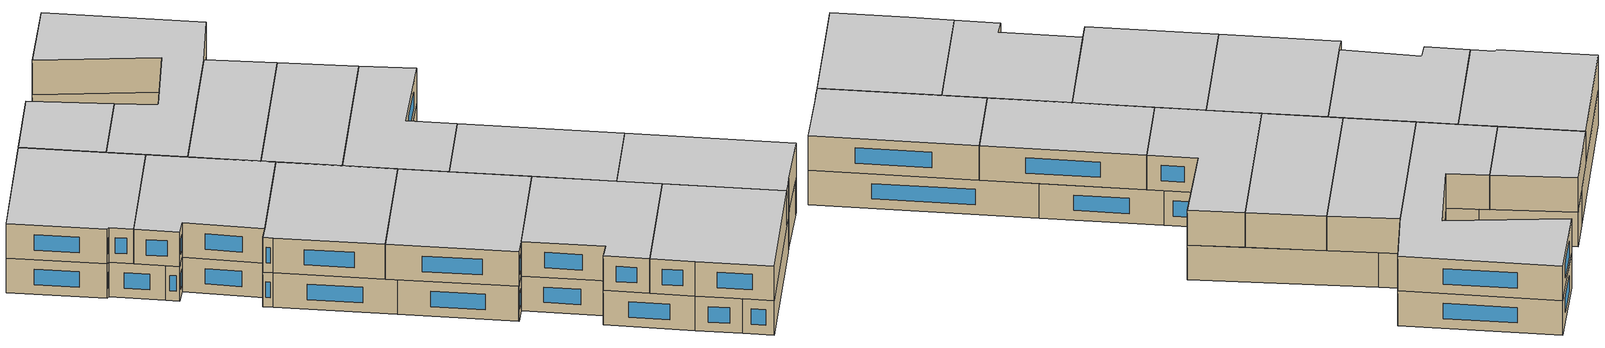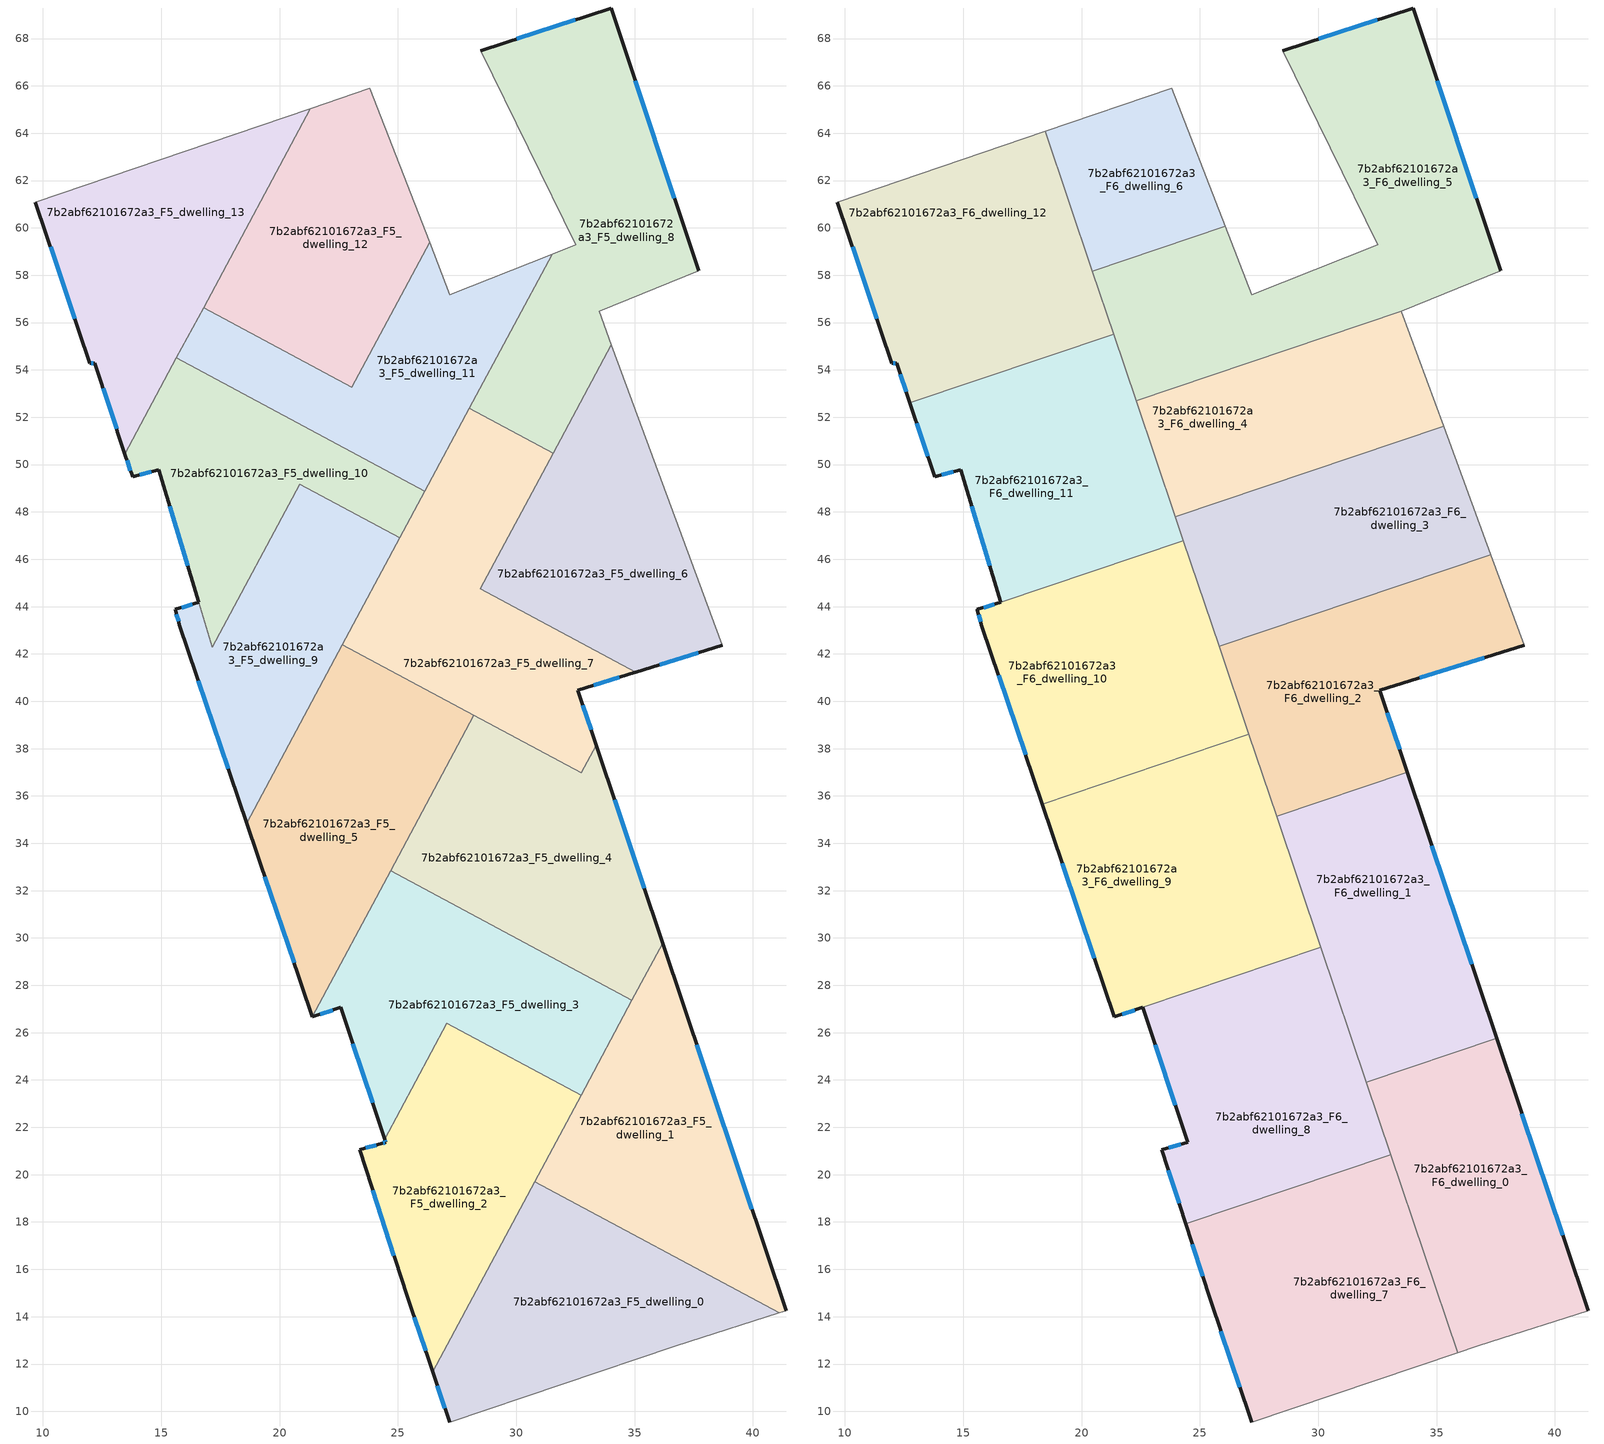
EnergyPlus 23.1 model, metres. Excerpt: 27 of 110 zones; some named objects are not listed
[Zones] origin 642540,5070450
7b2abf62101672a3_F5_dwelling_0
 floor to 7b2abf62101672a3_F4_dwelling_0 (EU_floor_Construction): 41.11,14.16 37.29,12.95 36.69,12.75 27.18,9.55 26.46,11.67 30.78,19.71 z15
 wall outside (EU_wall_Construction): 26.46,11.67 27.18,9.55 z15:18
 wall to 7b2abf62101672a3_F5_dwelling_1 (EU_wall_Construction): 41.11,14.16 30.78,19.71 z15:18
 wall adiabatic (EU_wall_Construction): 27.18,9.55 36.69,12.75 37.29,12.95 41.11,14.16 z15:18
 wall to 7b2abf62101672a3_F5_dwelling_2 (EU_wall_Construction): 30.78,19.71 26.46,11.67 z15:18
 window (EU_Window_Construction): 26.66,11.08 26.98,10.14 z15.83:17.17
 ceiling adiabatic (EU_roof_Construction): 35.89,12.48 34.05,17.95 30.78,19.71 26.46,11.67 27.18,9.55 z18
7b2abf62101672a3_F5_dwelling_1
 floor to 7b2abf62101672a3_F4_dwelling_1 (EU_floor_Construction): 36.18,29.78 41.4,14.25 41.11,14.16 30.78,19.71 z15
 wall outside (EU_wall_Construction): 41.4,14.25 36.18,29.78 z15:18
 wall adiabatic (EU_wall_Construction): 41.11,14.16 41.4,14.25 z15:18
 wall to 7b2abf62101672a3_F5_dwelling_3 (EU_wall_Construction): 34.89,27.36 32.74,23.36 z15:18
 wall to 7b2abf62101672a3_F5_dwelling_4 (EU_wall_Construction): 36.18,29.78 34.89,27.36 z15:18
 wall to 7b2abf62101672a3_F5_dwelling_2 (EU_wall_Construction): 32.74,23.36 30.78,19.71 z15:18
 window (EU_Window_Construction): 39.95,18.55 37.63,25.48 z15.83:17.17
 ceiling adiabatic (EU_roof_Construction): 34.05,17.95 33.07,20.85 31.02,20.16 30.78,19.71 z18
7b2abf62101672a3_F5_dwelling_10
 floor to 7b2abf62101672a3_F4_dwelling_10 (EU_floor_Construction): 26.13,48.87 25.08,46.91 20.86,49.18 17.16,42.29 16.58,44.18 14.89,49.78 13.79,49.48 13.46,50.45 15.64,54.5 z15
 wall outside (EU_wall_Construction): 13.46,50.45 13.79,49.48 14.89,49.78 16.58,44.18 z15:18
 wall to 7b2abf62101672a3_F5_dwelling_11 (EU_wall_Construction): 26.13,48.87 15.64,54.5 z15:18
 wall to 7b2abf62101672a3_F5_dwelling_9 (EU_wall_Construction): 16.59,44.18 17.16,42.29 20.86,49.18 25.08,46.91 z15:18
 wall to 7b2abf62101672a3_F5_dwelling_13 (EU_wall_Construction): 15.64,54.5 13.46,50.45 z15:18
 wall to 7b2abf62101672a3_F5_dwelling_7 (EU_wall_Construction): 25.08,46.91 26.13,48.87 z15:18
 window (EU_Window_Construction): 15.36,48.23 16.11,45.73 / 14.09,49.57 14.58,49.7 / 13.55,50.18 13.7,49.75 z15.83:17.17
7b2abf62101672a3_F5_dwelling_11
 floor to 7b2abf62101672a3_F4_dwelling_11 (EU_floor_Construction): 31.51,58.89 26.13,48.87 15.64,54.5 16.79,56.63 23.05,53.27 26.34,59.38 27.2,57.18 z15
 wall to 7b2abf62101672a3_F5_dwelling_12 (EU_wall_Construction): 26.34,59.38 23.05,53.27 16.79,56.63 z15:18
 wall adiabatic (EU_wall_Construction): 31.51,58.89 27.2,57.18 26.34,59.38 z15:18
 wall to 7b2abf62101672a3_F5_dwelling_8 (EU_wall_Construction): 28.02,52.38 31.51,58.89 z15:18
 wall to 7b2abf62101672a3_F5_dwelling_13 (EU_wall_Construction): 16.79,56.63 15.64,54.5 z15:18
 wall to 7b2abf62101672a3_F5_dwelling_7 (EU_wall_Construction): 26.13,48.87 28.01,52.38 z15:18
7b2abf62101672a3_F5_dwelling_12
 floor to 7b2abf62101672a3_F4_dwelling_12 (EU_floor_Construction): 23.8,65.89 26.34,59.38 23.05,53.27 16.79,56.63 21.3,65.04 z15
 wall adiabatic (EU_wall_Construction): 26.34,59.38 23.8,65.89 21.3,65.04 z15:18
 wall to 7b2abf62101672a3_F5_dwelling_13 (EU_wall_Construction): 21.3,65.04 16.79,56.63 z15:18
7b2abf62101672a3_F5_dwelling_13
 floor to 7b2abf62101672a3_F4_dwelling_13 (EU_floor_Construction): 21.3,65.04 13.46,50.45 12.19,54.29 11.99,54.29 9.69,61.09 z15
 wall outside (EU_wall_Construction): 9.69,61.09 11.99,54.29 12.19,54.29 13.46,50.45 z15:18
 wall adiabatic (EU_wall_Construction): 21.3,65.04 9.69,61.09 z15:18
 window (EU_Window_Construction): 12.54,53.22 13.11,51.51 / 12.04,54.29 12.13,54.29 / 10.32,59.21 11.35,56.17 z15.83:17.17
7b2abf62101672a3_F5_dwelling_2
 floor to 7b2abf62101672a3_F4_dwelling_2 (EU_floor_Construction): 32.74,23.36 26.46,11.67 25.38,14.85 23.38,21.06 24.34,21.32 24.48,21.36 24.44,21.5 27.07,26.41 z15
 wall outside (EU_wall_Construction): 24.44,21.5 24.48,21.36 24.34,21.32 23.38,21.06 25.38,14.85 26.46,11.67 z15:18
 wall to 7b2abf62101672a3_F5_dwelling_3 (EU_wall_Construction): 32.74,23.36 27.07,26.41 24.44,21.5 z15:18
 window (EU_Window_Construction): 24.45,21.35 24.38,21.33 / 24.45,21.46 24.47,21.4 / 25.68,13.97 26.16,12.55 / 23.94,19.34 24.83,16.57 / 24.08,21.25 23.65,21.13 z15.83:17.17
7b2abf62101672a3_F5_dwelling_3
 floor to 7b2abf62101672a3_F4_dwelling_3 (EU_floor_Construction): 34.89,27.36 32.74,23.36 27.07,26.41 24.44,21.5 22.58,27.06 21.38,26.66 21.38,26.68 24.69,32.84 z15
 wall outside (EU_wall_Construction): 21.38,26.68 21.38,26.66 22.58,27.06 24.44,21.5 z15:18
 wall to 7b2abf62101672a3_F5_dwelling_4 (EU_wall_Construction): 34.89,27.36 24.69,32.84 z15:18
 wall to 7b2abf62101672a3_F5_dwelling_5 (EU_wall_Construction): 24.69,32.84 21.38,26.68 z15:18
 window (EU_Window_Construction): 23.1,25.52 23.92,23.04 / 21.72,26.77 22.25,26.95 z15.83:17.17
7b2abf62101672a3_F5_dwelling_4
 floor to 7b2abf62101672a3_F4_dwelling_4 (EU_floor_Construction): 33.38,38.15 36.18,29.78 34.89,27.36 24.69,32.84 28.21,39.41 32.74,36.97 z15
 wall outside (EU_wall_Construction): 36.18,29.78 33.38,38.15 z15:18
 wall to 7b2abf62101672a3_F5_dwelling_7 (EU_wall_Construction): 33.38,38.15 32.74,36.97 28.21,39.41 z15:18
 wall to 7b2abf62101672a3_F5_dwelling_5 (EU_wall_Construction): 28.21,39.41 24.69,32.84 z15:18
 window (EU_Window_Construction): 35.41,32.1 34.15,35.83 z15.83:17.17
7b2abf62101672a3_F5_dwelling_5
 floor to 7b2abf62101672a3_F4_dwelling_5 (EU_floor_Construction): 28.21,39.41 21.38,26.68 18.61,34.85 22.65,42.39 z15
 wall outside (EU_wall_Construction): 18.61,34.85 21.38,26.68 z15:18
 wall to 7b2abf62101672a3_F5_dwelling_9 (EU_wall_Construction): 22.65,42.39 18.61,34.85 z15:18
 wall to 7b2abf62101672a3_F5_dwelling_7 (EU_wall_Construction): 28.21,39.41 22.65,42.39 z15:18
 window (EU_Window_Construction): 19.37,32.59 20.61,28.94 z15.83:17.17
7b2abf62101672a3_F5_dwelling_6
 floor to 7b2abf62101672a3_F4_dwelling_6 (EU_floor_Construction): 34.02,55.07 38.7,42.37 35.05,41.24 28.49,44.76 z15
 wall outside (EU_wall_Construction): 35.05,41.24 38.7,42.37 z15:18
 wall adiabatic (EU_wall_Construction): 38.7,42.37 34.02,55.07 z15:18
 wall to 7b2abf62101672a3_F5_dwelling_7 (EU_wall_Construction): 31.56,50.48 28.49,44.76 35.05,41.24 z15:18
 wall to 7b2abf62101672a3_F5_dwelling_8 (EU_wall_Construction): 34.02,55.07 31.56,50.48 z15:18
 window (EU_Window_Construction): 36.06,41.55 37.69,42.06 z15.83:17.17
 ceiling adiabatic (EU_roof_Construction): 38.7,42.37 34.02,55.07 28.49,44.76 30.24,43.82 37.29,46.2 z18
7b2abf62101672a3_F5_dwelling_7
 floor to 7b2abf62101672a3_F4_dwelling_7 (EU_floor_Construction): 31.56,50.48 28.49,44.76 35.05,41.24 35.03,41.23 32.6,40.47 33.38,38.15 32.74,36.97 22.65,42.39 28.02,52.38 z15
 wall outside (EU_wall_Construction): 33.38,38.15 32.6,40.47 35.03,41.23 35.05,41.24 z15:18
 wall to 7b2abf62101672a3_F5_dwelling_8 (EU_wall_Construction): 31.56,50.48 28.02,52.38 z15:18
 wall to 7b2abf62101672a3_F5_dwelling_9 (EU_wall_Construction): 25.08,46.91 22.65,42.39 z15:18
 window (EU_Window_Construction): 33.27,40.68 34.35,41.02 / 33.16,38.79 32.81,39.83 z15.83:17.17
7b2abf62101672a3_F5_dwelling_8
 floor to 7b2abf62101672a3_F4_dwelling_8 (EU_floor_Construction): 34.01,69.29 37.7,58.18 33.5,56.48 34.02,55.07 31.56,50.48 28.02,52.38 31.51,58.89 32.5,59.28 28.5,67.49 z15
 wall outside (EU_wall_Construction): 37.7,58.18 34.01,69.29 28.5,67.49 z15:18
 wall adiabatic (EU_wall_Construction): 34.02,55.07 33.5,56.48 37.7,58.18 / 28.5,67.49 32.5,59.28 31.51,58.89 z15:18
 window (EU_Window_Construction): 32.48,68.79 30.02,67.99 / 36.68,61.26 35.03,66.22 z15.83:17.17
7b2abf62101672a3_F5_dwelling_9
 floor to 7b2abf62101672a3_F4_dwelling_9 (EU_floor_Construction): 25.08,46.91 18.61,34.85 15.79,43.18 15.58,43.88 16.59,44.18 17.16,42.29 20.86,49.18 z15
 wall outside (EU_wall_Construction): 16.59,44.18 15.58,43.88 15.79,43.18 18.61,34.85 z15:18
 window (EU_Window_Construction): 15.64,43.68 15.73,43.37 / 16.31,44.09 15.86,43.96 / 16.57,40.87 17.83,37.16 z15.83:17.17
7b2abf62101672a3_F6_dwelling_0
 floor to 7b2abf62101672a3_F5_dwelling_1 (EU_floor_Construction): 37.53,25.77 41.4,14.25 41.11,14.16 34.05,17.95 32.42,22.77 33.26,24.32 z18
 floor to 7b2abf62101672a3_F5_dwelling_0 (EU_floor_Construction): 41.11,14.16 37.29,12.95 36.69,12.75 35.89,12.48 34.05,17.95 z18
 floor to 7b2abf62101672a3_F5_dwelling_3 (EU_floor_Construction): 33.26,24.32 32.74,23.36 32.1,23.71 32.03,23.91 z18
 floor to 7b2abf62101672a3_F5_dwelling_2 (EU_floor_Construction): 32.74,23.36 32.42,22.77 32.1,23.71 z18
 wall outside (EU_wall_Construction): 41.4,14.25 37.53,25.77 z18:21
 wall adiabatic (EU_wall_Construction): 35.9,12.48 36.69,12.75 37.29,12.95 41.4,14.25 z18:21
 wall to 7b2abf62101672a3_F6_dwelling_1 (EU_wall_Construction): 37.53,25.77 32.03,23.91 z18:21
 wall to 7b2abf62101672a3_F6_dwelling_7 (EU_wall_Construction): 33.07,20.85 35.9,12.48 z18:21
 wall to 7b2abf62101672a3_F6_dwelling_8 (EU_wall_Construction): 32.03,23.91 33.07,20.85 z18:21
 window (EU_Window_Construction): 40.32,17.44 38.6,22.58 z18.83:20.17
 ceiling to 7b2abf62101672a3_F7_dwelling_0 (EU_floor_Construction): 41.4,14.25 37.53,25.77 32.03,23.91 35.9,12.48 36.69,12.75 37.29,12.95 z21
7b2abf62101672a3_F6_dwelling_1
 floor to 7b2abf62101672a3_F5_dwelling_4 (EU_floor_Construction): 33.76,37.01 36.18,29.78 34.89,27.36 29.97,30 28.23,35.15 z18
 floor to 7b2abf62101672a3_F5_dwelling_1 (EU_floor_Construction): 36.18,29.78 37.53,25.77 33.26,24.32 z18
 floor to 7b2abf62101672a3_F5_dwelling_3 (EU_floor_Construction): 34.89,27.36 33.26,24.32 32.03,23.91 29.97,30 z18
 wall outside (EU_wall_Construction): 37.53,25.77 33.76,37.01 z18:21
 wall to 7b2abf62101672a3_F6_dwelling_2 (EU_wall_Construction): 33.76,37.01 28.23,35.15 z18:21
 wall to 7b2abf62101672a3_F6_dwelling_8 (EU_wall_Construction): 30.11,29.61 32.03,23.91 z18:21
 wall to 7b2abf62101672a3_F6_dwelling_9 (EU_wall_Construction): 28.24,35.15 30.11,29.61 z18:21
 window (EU_Window_Construction): 36.49,28.88 34.8,33.9 z18.83:20.17
 ceiling to 7b2abf62101672a3_F7_dwelling_1 (EU_floor_Construction): 37.53,25.77 33.76,37.01 28.23,35.15 32.03,23.91 z21
7b2abf62101672a3_F6_dwelling_10
 floor to 7b2abf62101672a3_F5_dwelling_9 (EU_floor_Construction): 24.3,46.79 24.58,45.97 19.19,35.94 18.34,35.65 15.79,43.18 15.58,43.88 16.59,44.18 17.16,42.29 18.53,44.83 z18
 floor to 7b2abf62101672a3_F5_dwelling_10 (EU_floor_Construction): 18.53,44.83 17.16,42.29 16.59,44.18 z18
 floor to 7b2abf62101672a3_F5_dwelling_7 (EU_floor_Construction): 24.58,45.97 26.48,40.34 22.65,42.39 z18
 floor to 7b2abf62101672a3_F5_dwelling_5 (EU_floor_Construction): 26.48,40.34 27.07,38.6 19.19,35.94 22.65,42.39 z18
 wall outside (EU_wall_Construction): 16.59,44.18 15.58,43.88 15.59,43.84 15.79,43.18 18.34,35.65 z18:21
 wall to 7b2abf62101672a3_F6_dwelling_9 (EU_wall_Construction): 18.34,35.65 27.07,38.6 z18:21
 wall to 7b2abf62101672a3_F6_dwelling_11 (EU_wall_Construction): 24.3,46.79 16.59,44.18 z18:21
 wall to 7b2abf62101672a3_F6_dwelling_3 (EU_wall_Construction): 25.81,42.32 24.3,46.79 z18:21
 wall to 7b2abf62101672a3_F6_dwelling_2 (EU_wall_Construction): 27.07,38.6 25.81,42.32 z18:21
 window (EU_Window_Construction): 16.49,41.09 17.63,37.74 / 15.65,43.66 15.73,43.36 / 16.31,44.09 15.86,43.96 z18.83:20.17
 ceiling to 7b2abf62101672a3_F7_dwelling_10 (EU_floor_Construction): 27.07,38.6 24.3,46.79 16.59,44.18 15.58,43.88 15.59,43.84 15.79,43.18 18.34,35.65 z21
7b2abf62101672a3_F6_dwelling_11
 floor to 7b2abf62101672a3_F5_dwelling_10 (EU_floor_Construction): 23.03,50.54 24.08,47.45 20.86,49.18 18.53,44.83 16.58,44.18 14.89,49.78 13.79,49.48 13.46,50.45 15.04,53.38 16.69,53.94 z18
 floor to 7b2abf62101672a3_F5_dwelling_9 (EU_floor_Construction): 24.08,47.45 24.3,46.79 18.53,44.84 20.86,49.18 z18
 floor to 7b2abf62101672a3_F5_dwelling_11 (EU_floor_Construction): 21.9,53.88 23.03,50.54 16.69,53.94 19.82,55 z18
 floor to 7b2abf62101672a3_F5_dwelling_13 (EU_floor_Construction): 15.04,53.38 13.46,50.45 12.74,52.61 z18
 floor to 7b2abf62101672a3_F5_dwelling_12 (EU_floor_Construction): 21.35,55.52 21.9,53.88 19.82,55 z18
 wall outside (EU_wall_Construction): 12.74,52.61 13.79,49.48 14.89,49.78 16.59,44.18 z18:21
 wall to 7b2abf62101672a3_F6_dwelling_12 (EU_wall_Construction): 21.35,55.52 12.74,52.61 z18:21
 wall to 7b2abf62101672a3_F6_dwelling_4 (EU_wall_Construction): 23.96,47.79 22.3,52.7 z18:21
 wall to 7b2abf62101672a3_F6_dwelling_5 (EU_wall_Construction): 22.3,52.7 21.35,55.52 z18:21
 wall to 7b2abf62101672a3_F6_dwelling_3 (EU_wall_Construction): 24.3,46.78 23.96,47.79 z18:21
 window (EU_Window_Construction): 15.36,48.23 16.12,45.73 / 14.09,49.57 14.58,49.7 / 13.03,51.74 13.5,50.35 z18.83:20.17
 ceiling to 7b2abf62101672a3_F7_dwelling_11 (EU_floor_Construction): 24.3,46.79 21.35,55.52 12.74,52.61 13.79,49.48 14.89,49.78 16.59,44.18 z21
7b2abf62101672a3_F6_dwelling_12
 floor to 7b2abf62101672a3_F5_dwelling_13 (EU_floor_Construction): 18.46,64.08 19.36,61.42 15.04,53.38 12.74,52.61 12.19,54.29 11.99,54.29 9.69,61.09 z18
 floor to 7b2abf62101672a3_F5_dwelling_12 (EU_floor_Construction): 19.36,61.42 21.35,55.52 19.82,55 16.79,56.63 z18
 floor to 7b2abf62101672a3_F5_dwelling_10 (EU_floor_Construction): 16.69,53.94 15.04,53.38 15.64,54.5 z18
 floor to 7b2abf62101672a3_F5_dwelling_11 (EU_floor_Construction): 19.82,55 16.69,53.94 15.64,54.5 16.79,56.63 z18
 wall outside (EU_wall_Construction): 9.69,61.09 11.99,54.29 12.19,54.29 12.74,52.61 z18:21
 wall adiabatic (EU_wall_Construction): 18.46,64.08 9.69,61.09 z18:21
 wall to 7b2abf62101672a3_F6_dwelling_6 (EU_wall_Construction): 20.45,58.17 18.46,64.08 z18:21
 wall to 7b2abf62101672a3_F6_dwelling_5 (EU_wall_Construction): 21.35,55.52 20.45,58.17 z18:21
 window (EU_Window_Construction): 12.34,53.82 12.59,53.07 / 12.04,54.29 12.13,54.29 / 10.32,59.21 11.35,56.17 z18.83:20.17
 ceiling to 7b2abf62101672a3_F7_dwelling_12 (EU_floor_Construction): 21.35,55.52 18.46,64.08 9.69,61.09 11.99,54.29 12.19,54.29 12.74,52.61 z21
7b2abf62101672a3_F6_dwelling_2
 floor to 7b2abf62101672a3_F5_dwelling_7 (EU_floor_Construction): 35.05,41.24 35.04,41.23 32.6,40.47 33.38,38.15 32.74,36.97 26.48,40.34 25.81,42.32 30.24,43.82 z18
 floor to 7b2abf62101672a3_F5_dwelling_4 (EU_floor_Construction): 33.38,38.15 33.76,37.01 28.23,35.15 27.34,37.79 28.21,39.41 32.74,36.97 z18
 floor to 7b2abf62101672a3_F5_dwelling_6 (EU_floor_Construction): 37.29,46.2 38.7,42.37 35.05,41.24 30.24,43.82 z18
 floor to 7b2abf62101672a3_F5_dwelling_5 (EU_floor_Construction): 28.21,39.41 27.34,37.79 26.48,40.34 z18
 wall outside (EU_wall_Construction): 33.76,37.01 32.6,40.47 38.7,42.37 z18:21
 wall to 7b2abf62101672a3_F6_dwelling_3 (EU_wall_Construction): 37.29,46.2 25.81,42.32 z18:21
 wall adiabatic (EU_wall_Construction): 38.7,42.37 37.29,46.2 z18:21
 wall to 7b2abf62101672a3_F6_dwelling_9 (EU_wall_Construction): 27.07,38.6 28.23,35.15 z18:21
 window (EU_Window_Construction): 34.29,41 37.01,41.84 / 33.44,37.97 32.92,39.51 z18.83:20.17
 ceiling to 7b2abf62101672a3_F7_dwelling_2 (EU_floor_Construction): 33.76,37.01 32.6,40.47 38.7,42.37 37.29,46.2 25.81,42.32 28.23,35.15 z21
7b2abf62101672a3_F6_dwelling_3
 floor adiabatic (EU_floor_Construction): 35.29,51.62 37.29,46.2 30.24,43.82 28.49,44.76 31.48,50.33 z18
 floor to 7b2abf62101672a3_F5_dwelling_7 (EU_floor_Construction): 31.48,50.33 28.49,44.76 30.24,43.82 25.81,42.32 24.58,45.97 25.9,48.44 z18
 floor to 7b2abf62101672a3_F5_dwelling_10 (EU_floor_Construction): 25.9,48.44 25.08,46.91 24.08,47.45 23.96,47.79 z18
 floor to 7b2abf62101672a3_F5_dwelling_9 (EU_floor_Construction): 25.08,46.91 24.58,45.97 24.08,47.45 z18
 wall to 7b2abf62101672a3_F6_dwelling_4 (EU_wall_Construction): 35.29,51.62 23.96,47.79 z18:21
 wall adiabatic (EU_wall_Construction): 37.29,46.2 35.29,51.62 z18:21
 ceiling to 7b2abf62101672a3_F7_dwelling_3 (EU_floor_Construction): 37.29,46.2 35.29,51.62 23.96,47.79 25.81,42.32 z21
7b2abf62101672a3_F6_dwelling_4
 floor to 7b2abf62101672a3_F5_dwelling_10 (EU_floor_Construction): 26.13,48.87 25.9,48.44 23.96,47.79 23.03,50.54 z18
 floor to 7b2abf62101672a3_F5_dwelling_8 (EU_floor_Construction): 33.5,56.48 34.02,55.07 31.56,50.48 28.02,52.38 29.49,55.13 z18
 floor to 7b2abf62101672a3_F5_dwelling_11 (EU_floor_Construction): 29.49,55.13 26.13,48.87 23.03,50.54 22.3,52.7 z18
 floor to 7b2abf62101672a3_F5_dwelling_7 (EU_floor_Construction): 31.56,50.48 31.48,50.33 25.9,48.44 28.02,52.38 z18
 floor adiabatic (EU_floor_Construction): 34.02,55.07 35.29,51.62 31.48,50.33 z18
 wall to 7b2abf62101672a3_F6_dwelling_5 (EU_wall_Construction): 33.5,56.48 22.3,52.7 z18:21
 wall adiabatic (EU_wall_Construction): 35.29,51.62 33.5,56.48 z18:21
 ceiling to 7b2abf62101672a3_F7_dwelling_4 (EU_floor_Construction): 35.29,51.62 33.5,56.48 22.3,52.7 23.96,47.79 z21
7b2abf62101672a3_F6_dwelling_5
 floor to 7b2abf62101672a3_F5_dwelling_11 (EU_floor_Construction): 31.51,58.89 29.49,55.13 22.3,52.7 21.9,53.88 23.05,53.27 26.34,59.38 27.2,57.18 z18
 floor to 7b2abf62101672a3_F5_dwelling_8 (EU_floor_Construction): 34.01,69.29 37.7,58.18 33.5,56.48 29.49,55.13 31.51,58.89 32.5,59.28 28.5,67.49 z18
 floor to 7b2abf62101672a3_F5_dwelling_12 (EU_floor_Construction): 26.07,60.07 26.34,59.38 23.05,53.27 21.9,53.88 20.45,58.17 z18
 wall outside (EU_wall_Construction): 37.7,58.18 34.01,69.29 28.5,67.49 z18:21
 wall adiabatic (EU_wall_Construction): 33.5,56.48 37.7,58.18 / 28.5,67.49 32.5,59.28 27.2,57.18 26.07,60.07 z18:21
 wall to 7b2abf62101672a3_F6_dwelling_6 (EU_wall_Construction): 26.07,60.07 20.45,58.17 z18:21
 window (EU_Window_Construction): 32.48,68.79 30.02,67.99 / 36.68,61.26 35.03,66.22 z18.83:20.17
 ceiling to 7b2abf62101672a3_F7_dwelling_5 (EU_floor_Construction): 37.7,58.18 34.01,69.29 28.5,67.49 32.5,59.28 27.2,57.18 26.07,60.07 20.45,58.17 22.3,52.7 33.5,56.48 z21
7b2abf62101672a3_F6_dwelling_6
 floor to 7b2abf62101672a3_F5_dwelling_12 (EU_floor_Construction): 23.8,65.89 26.07,60.07 20.45,58.17 19.36,61.42 21.3,65.04 z18
 floor to 7b2abf62101672a3_F5_dwelling_13 (EU_floor_Construction): 21.3,65.04 19.36,61.42 18.46,64.08 z18
 wall adiabatic (EU_wall_Construction): 26.07,60.07 23.8,65.89 18.46,64.08 z18:21
 ceiling to 7b2abf62101672a3_F7_dwelling_6 (EU_floor_Construction): 26.07,60.07 23.8,65.89 18.46,64.08 20.45,58.17 z21
7b2abf62101672a3_F6_dwelling_7
 floor to 7b2abf62101672a3_F5_dwelling_2 (EU_floor_Construction): 31.02,20.16 26.46,11.67 25.38,14.85 24.4,17.92 z18
 floor adiabatic (EU_floor_Construction): 33.07,20.85 35.9,12.48 27.18,9.55 26.46,11.67 31.02,20.16 z18
 wall outside (EU_wall_Construction): 24.4,17.92 25.38,14.85 27.18,9.55 z18:21
 wall adiabatic (EU_wall_Construction): 27.18,9.55 35.9,12.48 z18:21
 wall to 7b2abf62101672a3_F6_dwelling_8 (EU_wall_Construction): 33.07,20.85 24.4,17.92 z18:21
 window (EU_Window_Construction): 25.88,13.39 26.68,11.02 / 24.67,17.07 25.11,15.7 z18.83:20.17
 ceiling to 7b2abf62101672a3_F7_dwelling_7 (EU_floor_Construction): 35.9,12.48 33.07,20.85 24.4,17.92 25.38,14.85 27.18,9.55 z21
7b2abf62101672a3_F6_dwelling_8
 floor to 7b2abf62101672a3_F5_dwelling_2 (EU_floor_Construction): 32.1,23.71 32.42,22.77 31.02,20.16 24.4,17.92 23.38,21.06 24.48,21.36 24.44,21.5 27.07,26.41 z18
 floor to 7b2abf62101672a3_F5_dwelling_3 (EU_floor_Construction): 30.11,29.61 32.1,23.71 27.07,26.41 24.44,21.5 22.58,27.06 z18
 floor to 7b2abf62101672a3_F5_dwelling_1 (EU_floor_Construction): 32.42,22.77 33.07,20.85 31.02,20.16 z18
 wall outside (EU_wall_Construction): 22.58,27.06 24.48,21.36 23.38,21.06 24.4,17.92 z18:21
 wall to 7b2abf62101672a3_F6_dwelling_9 (EU_wall_Construction): 30.11,29.61 22.58,27.06 z18:21
 window (EU_Window_Construction): 23.66,20.19 24.12,18.79 / 24.18,21.28 23.69,21.14 / 23.11,25.48 23.96,22.94 z18.83:20.17
 ceiling to 7b2abf62101672a3_F7_dwelling_8 (EU_floor_Construction): 33.07,20.85 30.11,29.61 22.58,27.06 24.48,21.36 23.38,21.06 24.4,17.92 z21
7b2abf62101672a3_F6_dwelling_9
 floor to 7b2abf62101672a3_F5_dwelling_3 (EU_floor_Construction): 29.97,30 30.11,29.61 22.58,27.06 21.38,26.66 21.38,26.68 24.69,32.84 z18
 floor to 7b2abf62101672a3_F5_dwelling_5 (EU_floor_Construction): 27.07,38.6 27.34,37.79 21.38,26.68 18.61,34.85 19.19,35.94 z18
 floor to 7b2abf62101672a3_F5_dwelling_9 (EU_floor_Construction): 19.19,35.94 18.61,34.85 18.34,35.65 z18
 floor to 7b2abf62101672a3_F5_dwelling_4 (EU_floor_Construction): 27.34,37.79 29.97,30 24.69,32.84 z18
 wall outside (EU_wall_Construction): 18.34,35.65 21.38,26.66 22.58,27.06 z18:21
 window (EU_Window_Construction): 21.72,26.77 22.25,26.95 / 19.18,33.16 20.54,29.15 z18.83:20.17
 ceiling to 7b2abf62101672a3_F7_dwelling_9 (EU_floor_Construction): 30.11,29.61 27.07,38.6 18.34,35.65 21.38,26.66 22.58,27.06 z21
[Building]
EU S2 Campaign: North Axis=0; Terrain=City; Solar Distribution=FullExterior
[Site:Location]
Lyon-Bron: Latitude=45.75; Longitude=5; Time Zone=1; Elevation=198
[SizingPeriod:WeatherFileDays]
AnnualSizingPeriod: Begin Month=1; Begin Day of Month=1; End Month=12; End Day of Month=31; Day of Week for Start Day=Monday; Use Weather File Daylight Saving Period=No; Use Weather File Rain and Snow Indicators=No
[MATERIAL]
EU_InternalMass_Material: Roughness=MediumRough; Thickness=0.1; Conductivity=1; Density=1800; Specific Heat=900; Thermal Absorptance=0.9; Solar Absorptance=0.7; Visible Absorptance=0.7
[MATERIAL:NOMASS] Roughness=MediumRough; Thermal Absorptance=0.9; Solar Absorptance=0.7; Visible Absorptance=0.7
Name | Thermal Resistance
EU_wall_NoMass | 1.97775
EU_roof_NoMass | 1.81626
EU_floor_NoMass | 1.84812
[WINDOWMATERIAL:SIMPLEGLAZINGSYSTEM]
EU_Window_SimpleGlazing: UFactor=3.27502; Solar Heat Gain Coefficient=0.76; Visible Transmittance=0.76
[CONSTRUCTION]
EU_wall_Construction: EU_wall_NoMass
EU_roof_Construction: EU_roof_NoMass
EU_floor_Construction: EU_floor_NoMass
EU_Window_Construction: EU_Window_SimpleGlazing
EU_InternalMass_Construction: EU_InternalMass_Material
[ZONE] Type=1; Multiplier=1; Ceiling Height=autocalculate; Floor Area=autocalculate; Part of Total Floor Area=Yes
Name | Volume
7b2abf62101672a3_F5_dwelling_0 | 208.52
7b2abf62101672a3_F6_dwelling_0 | 210.141
7b2abf62101672a3_F5_dwelling_1 | 208.521
7b2abf62101672a3_F6_dwelling_1 | 206.926
7b2abf62101672a3_F5_dwelling_10 | 176.396
7b2abf62101672a3_F6_dwelling_10 | 238.919
7b2abf62101672a3_F5_dwelling_11 | 184.082
7b2abf62101672a3_F6_dwelling_11 | 233.02
7b2abf62101672a3_F5_dwelling_12 | 203.602
7b2abf62101672a3_F6_dwelling_12 | 249.923
7b2abf62101672a3_F5_dwelling_13 | 208.516
7b2abf62101672a3_F5_dwelling_2 | 198.909
7b2abf62101672a3_F6_dwelling_2 | 208.557
7b2abf62101672a3_F5_dwelling_3 | 208.549
7b2abf62101672a3_F6_dwelling_3 | 208.487
7b2abf62101672a3_F5_dwelling_4 | 226.296
7b2abf62101672a3_F6_dwelling_4 | 184.854
7b2abf62101672a3_F5_dwelling_5 | 217.562
7b2abf62101672a3_F6_dwelling_5 | 332.538
7b2abf62101672a3_F5_dwelling_6 | 208.264
7b2abf62101672a3_F6_dwelling_6 | 108.196
7b2abf62101672a3_F5_dwelling_7 | 235.359
7b2abf62101672a3_F6_dwelling_7 | 243.286
7b2abf62101672a3_F5_dwelling_8 | 262.44
7b2abf62101672a3_F6_dwelling_8 | 232.093
7b2abf62101672a3_F5_dwelling_9 | 172.322
7b2abf62101672a3_F6_dwelling_9 | 262.424
[INTERNALMASS] Construction=EU_InternalMass_Construction
Name | Zone or ZoneList | Surface Area
7b2abf62101672a3_F5_dwelling_0_EU_InternalMass | 7b2abf62101672a3_F5_dwelling_0 | 69.5068
7b2abf62101672a3_F5_dwelling_1_EU_InternalMass | 7b2abf62101672a3_F5_dwelling_1 | 69.5077
7b2abf62101672a3_F5_dwelling_2_EU_InternalMass | 7b2abf62101672a3_F5_dwelling_2 | 66.3049
7b2abf62101672a3_F5_dwelling_3_EU_InternalMass | 7b2abf62101672a3_F5_dwelling_3 | 69.5152
7b2abf62101672a3_F5_dwelling_4_EU_InternalMass | 7b2abf62101672a3_F5_dwelling_4 | 75.4354
7b2abf62101672a3_F5_dwelling_5_EU_InternalMass | 7b2abf62101672a3_F5_dwelling_5 | 72.5219
7b2abf62101672a3_F5_dwelling_6_EU_InternalMass | 7b2abf62101672a3_F5_dwelling_6 | 69.4155
7b2abf62101672a3_F5_dwelling_7_EU_InternalMass | 7b2abf62101672a3_F5_dwelling_7 | 78.453
7b2abf62101672a3_F5_dwelling_8_EU_InternalMass | 7b2abf62101672a3_F5_dwelling_8 | 87.4835
7b2abf62101672a3_F5_dwelling_9_EU_InternalMass | 7b2abf62101672a3_F5_dwelling_9 | 57.4423
7b2abf62101672a3_F5_dwelling_10_EU_InternalMass | 7b2abf62101672a3_F5_dwelling_10 | 58.7954
7b2abf62101672a3_F5_dwelling_11_EU_InternalMass | 7b2abf62101672a3_F5_dwelling_11 | 61.3596
7b2abf62101672a3_F5_dwelling_12_EU_InternalMass | 7b2abf62101672a3_F5_dwelling_12 | 67.8653
7b2abf62101672a3_F5_dwelling_13_EU_InternalMass | 7b2abf62101672a3_F5_dwelling_13 | 69.5053
7b2abf62101672a3_F6_dwelling_0_EU_InternalMass | 7b2abf62101672a3_F6_dwelling_0 | 70.0464
7b2abf62101672a3_F6_dwelling_1_EU_InternalMass | 7b2abf62101672a3_F6_dwelling_1 | 68.9754
7b2abf62101672a3_F6_dwelling_2_EU_InternalMass | 7b2abf62101672a3_F6_dwelling_2 | 69.519
7b2abf62101672a3_F6_dwelling_3_EU_InternalMass | 7b2abf62101672a3_F6_dwelling_3 | 69.4954
7b2abf62101672a3_F6_dwelling_4_EU_InternalMass | 7b2abf62101672a3_F6_dwelling_4 | 61.6185
7b2abf62101672a3_F6_dwelling_5_EU_InternalMass | 7b2abf62101672a3_F6_dwelling_5 | 110.844
7b2abf62101672a3_F6_dwelling_6_EU_InternalMass | 7b2abf62101672a3_F6_dwelling_6 | 36.0655
7b2abf62101672a3_F6_dwelling_7_EU_InternalMass | 7b2abf62101672a3_F6_dwelling_7 | 81.0951
7b2abf62101672a3_F6_dwelling_8_EU_InternalMass | 7b2abf62101672a3_F6_dwelling_8 | 77.3645
7b2abf62101672a3_F6_dwelling_9_EU_InternalMass | 7b2abf62101672a3_F6_dwelling_9 | 87.4745
7b2abf62101672a3_F6_dwelling_10_EU_InternalMass | 7b2abf62101672a3_F6_dwelling_10 | 79.6398
7b2abf62101672a3_F6_dwelling_11_EU_InternalMass | 7b2abf62101672a3_F6_dwelling_11 | 77.6736
7b2abf62101672a3_F6_dwelling_12_EU_InternalMass | 7b2abf62101672a3_F6_dwelling_12 | 83.3076
[OTHEREQUIPMENT] Fuel Type=Electricity; Design Level Calculation Method=Watts/Area; Power per Zone Floor Area=1; Fraction Latent=0; Fraction Radiant=0; Fraction Lost=0; Carbon Dioxide Generation Rate=0; EndUse Subcategory=EU_Step8_InternalGains
Name | Zone or ZoneList or Space or SpaceList | Schedule
EU_Step8_InternalGain_7b2abf62101672a3_F5_dwelling_0_f000 | 7b2abf62101672a3_F5_dwelling_0 | EU_Step8_GainSchedule_7b2abf62101672a3_F5_dwelling_0_f000
EU_Step8_InternalGain_7b2abf62101672a3_F5_dwelling_1_f000 | 7b2abf62101672a3_F5_dwelling_1 | EU_Step8_GainSchedule_7b2abf62101672a3_F5_dwelling_1_f000
EU_Step8_InternalGain_7b2abf62101672a3_F5_dwelling_2_f000 | 7b2abf62101672a3_F5_dwelling_2 | EU_Step8_GainSchedule_7b2abf62101672a3_F5_dwelling_2_f000
EU_Step8_InternalGain_7b2abf62101672a3_F5_dwelling_3_f000 | 7b2abf62101672a3_F5_dwelling_3 | EU_Step8_GainSchedule_7b2abf62101672a3_F5_dwelling_3_f000
EU_Step8_InternalGain_7b2abf62101672a3_F5_dwelling_4_f000 | 7b2abf62101672a3_F5_dwelling_4 | EU_Step8_GainSchedule_7b2abf62101672a3_F5_dwelling_4_f000
EU_Step8_InternalGain_7b2abf62101672a3_F5_dwelling_5_f000 | 7b2abf62101672a3_F5_dwelling_5 | EU_Step8_GainSchedule_7b2abf62101672a3_F5_dwelling_5_f000
EU_Step8_InternalGain_7b2abf62101672a3_F5_dwelling_6_f000 | 7b2abf62101672a3_F5_dwelling_6 | EU_Step8_GainSchedule_7b2abf62101672a3_F5_dwelling_6_f000
EU_Step8_InternalGain_7b2abf62101672a3_F5_dwelling_7_f000 | 7b2abf62101672a3_F5_dwelling_7 | EU_Step8_GainSchedule_7b2abf62101672a3_F5_dwelling_7_f000
EU_Step8_InternalGain_7b2abf62101672a3_F5_dwelling_8_f000 | 7b2abf62101672a3_F5_dwelling_8 | EU_Step8_GainSchedule_7b2abf62101672a3_F5_dwelling_8_f000
EU_Step8_InternalGain_7b2abf62101672a3_F5_dwelling_9_f000 | 7b2abf62101672a3_F5_dwelling_9 | EU_Step8_GainSchedule_7b2abf62101672a3_F5_dwelling_9_f000
EU_Step8_InternalGain_7b2abf62101672a3_F5_dwelling_10_f000 | 7b2abf62101672a3_F5_dwelling_10 | EU_Step8_GainSchedule_7b2abf62101672a3_F5_dwelling_10_f000
EU_Step8_InternalGain_7b2abf62101672a3_F5_dwelling_11_f000 | 7b2abf62101672a3_F5_dwelling_11 | EU_Step8_GainSchedule_7b2abf62101672a3_F5_dwelling_11_f000
EU_Step8_InternalGain_7b2abf62101672a3_F5_dwelling_12_f000 | 7b2abf62101672a3_F5_dwelling_12 | EU_Step8_GainSchedule_7b2abf62101672a3_F5_dwelling_12_f000
EU_Step8_InternalGain_7b2abf62101672a3_F5_dwelling_13_f000 | 7b2abf62101672a3_F5_dwelling_13 | EU_Step8_GainSchedule_7b2abf62101672a3_F5_dwelling_13_f000
EU_Step8_InternalGain_7b2abf62101672a3_F6_dwelling_0_f000 | 7b2abf62101672a3_F6_dwelling_0 | EU_Step8_GainSchedule_7b2abf62101672a3_F6_dwelling_0_f000
EU_Step8_InternalGain_7b2abf62101672a3_F6_dwelling_1_f000 | 7b2abf62101672a3_F6_dwelling_1 | EU_Step8_GainSchedule_7b2abf62101672a3_F6_dwelling_1_f000
EU_Step8_InternalGain_7b2abf62101672a3_F6_dwelling_2_f000 | 7b2abf62101672a3_F6_dwelling_2 | EU_Step8_GainSchedule_7b2abf62101672a3_F6_dwelling_2_f000
EU_Step8_InternalGain_7b2abf62101672a3_F6_dwelling_3_f000 | 7b2abf62101672a3_F6_dwelling_3 | EU_Step8_GainSchedule_7b2abf62101672a3_F6_dwelling_3_f000
EU_Step8_InternalGain_7b2abf62101672a3_F6_dwelling_4_f000 | 7b2abf62101672a3_F6_dwelling_4 | EU_Step8_GainSchedule_7b2abf62101672a3_F6_dwelling_4_f000
EU_Step8_InternalGain_7b2abf62101672a3_F6_dwelling_5_f000 | 7b2abf62101672a3_F6_dwelling_5 | EU_Step8_GainSchedule_7b2abf62101672a3_F6_dwelling_5_f000
EU_Step8_InternalGain_7b2abf62101672a3_F6_dwelling_6_f000 | 7b2abf62101672a3_F6_dwelling_6 | EU_Step8_GainSchedule_7b2abf62101672a3_F6_dwelling_6_f000
EU_Step8_InternalGain_7b2abf62101672a3_F6_dwelling_7_f000 | 7b2abf62101672a3_F6_dwelling_7 | EU_Step8_GainSchedule_7b2abf62101672a3_F6_dwelling_7_f000
EU_Step8_InternalGain_7b2abf62101672a3_F6_dwelling_8_f000 | 7b2abf62101672a3_F6_dwelling_8 | EU_Step8_GainSchedule_7b2abf62101672a3_F6_dwelling_8_f000
EU_Step8_InternalGain_7b2abf62101672a3_F6_dwelling_9_f000 | 7b2abf62101672a3_F6_dwelling_9 | EU_Step8_GainSchedule_7b2abf62101672a3_F6_dwelling_9_f000
EU_Step8_InternalGain_7b2abf62101672a3_F6_dwelling_10_f000 | 7b2abf62101672a3_F6_dwelling_10 | EU_Step8_GainSchedule_7b2abf62101672a3_F6_dwelling_10_f000
EU_Step8_InternalGain_7b2abf62101672a3_F6_dwelling_11_f000 | 7b2abf62101672a3_F6_dwelling_11 | EU_Step8_GainSchedule_7b2abf62101672a3_F6_dwelling_11_f000
EU_Step8_InternalGain_7b2abf62101672a3_F6_dwelling_12_f000 | 7b2abf62101672a3_F6_dwelling_12 | EU_Step8_GainSchedule_7b2abf62101672a3_F6_dwelling_12_f000
[ZONEVENTILATION:DESIGNFLOWRATE] Schedule=EU_AlwaysOn; Design Flow Rate Calculation Method=AirChanges/Hour; Air Changes per Hour=0.759424; Ventilation Type=Natural; Fan Pressure Rise=0; Fan Total Efficiency=1; Constant Term Coefficient=1; Temperature Term Coefficient=0; Velocity Term Coefficient=0; Velocity Squared Term Coefficient=0; Minimum Indoor Temperature=-100; Maximum Indoor Temperature=100; Delta Temperature=-100; Minimum Outdoor Temperature=-100; Maximum Outdoor Temperature=100; Maximum Wind Speed=40
Name | Zone or ZoneList or Space or SpaceList
EU_ConstantAir_7b2abf62101672a3_F5_dwelling_0 | 7b2abf62101672a3_F5_dwelling_0
EU_ConstantAir_7b2abf62101672a3_F5_dwelling_1 | 7b2abf62101672a3_F5_dwelling_1
EU_ConstantAir_7b2abf62101672a3_F5_dwelling_2 | 7b2abf62101672a3_F5_dwelling_2
EU_ConstantAir_7b2abf62101672a3_F5_dwelling_3 | 7b2abf62101672a3_F5_dwelling_3
EU_ConstantAir_7b2abf62101672a3_F5_dwelling_4 | 7b2abf62101672a3_F5_dwelling_4
EU_ConstantAir_7b2abf62101672a3_F5_dwelling_5 | 7b2abf62101672a3_F5_dwelling_5
EU_ConstantAir_7b2abf62101672a3_F5_dwelling_6 | 7b2abf62101672a3_F5_dwelling_6
EU_ConstantAir_7b2abf62101672a3_F5_dwelling_7 | 7b2abf62101672a3_F5_dwelling_7
EU_ConstantAir_7b2abf62101672a3_F5_dwelling_8 | 7b2abf62101672a3_F5_dwelling_8
EU_ConstantAir_7b2abf62101672a3_F5_dwelling_9 | 7b2abf62101672a3_F5_dwelling_9
EU_ConstantAir_7b2abf62101672a3_F5_dwelling_10 | 7b2abf62101672a3_F5_dwelling_10
EU_ConstantAir_7b2abf62101672a3_F5_dwelling_11 | 7b2abf62101672a3_F5_dwelling_11
EU_ConstantAir_7b2abf62101672a3_F5_dwelling_12 | 7b2abf62101672a3_F5_dwelling_12
EU_ConstantAir_7b2abf62101672a3_F5_dwelling_13 | 7b2abf62101672a3_F5_dwelling_13
EU_ConstantAir_7b2abf62101672a3_F6_dwelling_0 | 7b2abf62101672a3_F6_dwelling_0
EU_ConstantAir_7b2abf62101672a3_F6_dwelling_1 | 7b2abf62101672a3_F6_dwelling_1
EU_ConstantAir_7b2abf62101672a3_F6_dwelling_2 | 7b2abf62101672a3_F6_dwelling_2
EU_ConstantAir_7b2abf62101672a3_F6_dwelling_3 | 7b2abf62101672a3_F6_dwelling_3
EU_ConstantAir_7b2abf62101672a3_F6_dwelling_4 | 7b2abf62101672a3_F6_dwelling_4
EU_ConstantAir_7b2abf62101672a3_F6_dwelling_5 | 7b2abf62101672a3_F6_dwelling_5
EU_ConstantAir_7b2abf62101672a3_F6_dwelling_6 | 7b2abf62101672a3_F6_dwelling_6
EU_ConstantAir_7b2abf62101672a3_F6_dwelling_7 | 7b2abf62101672a3_F6_dwelling_7
EU_ConstantAir_7b2abf62101672a3_F6_dwelling_8 | 7b2abf62101672a3_F6_dwelling_8
EU_ConstantAir_7b2abf62101672a3_F6_dwelling_9 | 7b2abf62101672a3_F6_dwelling_9
EU_ConstantAir_7b2abf62101672a3_F6_dwelling_10 | 7b2abf62101672a3_F6_dwelling_10
EU_ConstantAir_7b2abf62101672a3_F6_dwelling_11 | 7b2abf62101672a3_F6_dwelling_11
EU_ConstantAir_7b2abf62101672a3_F6_dwelling_12 | 7b2abf62101672a3_F6_dwelling_12
[HVACTEMPLATE:ZONE:IDEALLOADSAIRSYSTEM] System Availability Schedule=EU_AlwaysOn; Maximum Heating Supply Air Temperature=50; Minimum Cooling Supply Air Temperature=13; Maximum Heating Supply Air Humidity Ratio=0.0156; Minimum Cooling Supply Air Humidity Ratio=0.0077; Heating Limit=NoLimit; Cooling Limit=NoLimit; Heating Availability Schedule=EU_AlwaysOn; Cooling Availability Schedule=EU_CoolingOff; Dehumidification Control Type=ConstantSensibleHeatRatio; Cooling Sensible Heat Ratio=0.7; Dehumidification Setpoint=60; Humidification Control Type=None; Humidification Setpoint=30; Outdoor Air Method=None; Outdoor Air Flow Rate per Person=0.00944; Outdoor Air Flow Rate per Zone Floor Area=0; Outdoor Air Flow Rate per Zone=0; Demand Controlled Ventilation Type=None; Outdoor Air Economizer Type=NoEconomizer; Heat Recovery Type=None; Sensible Heat Recovery Effectiveness=0.7; Latent Heat Recovery Effectiveness=0.65
Name | Template Thermostat
7b2abf62101672a3_F5_dwelling_0 | EU_HeatOnly_7b2abf62101672a3_F5_dwelling_0
7b2abf62101672a3_F5_dwelling_1 | EU_HeatOnly_7b2abf62101672a3_F5_dwelling_1
7b2abf62101672a3_F5_dwelling_2 | EU_HeatOnly_7b2abf62101672a3_F5_dwelling_2
7b2abf62101672a3_F5_dwelling_3 | EU_HeatOnly_7b2abf62101672a3_F5_dwelling_3
7b2abf62101672a3_F5_dwelling_4 | EU_HeatOnly_7b2abf62101672a3_F5_dwelling_4
7b2abf62101672a3_F5_dwelling_5 | EU_HeatOnly_7b2abf62101672a3_F5_dwelling_5
7b2abf62101672a3_F5_dwelling_6 | EU_HeatOnly_7b2abf62101672a3_F5_dwelling_6
7b2abf62101672a3_F5_dwelling_7 | EU_HeatOnly_7b2abf62101672a3_F5_dwelling_7
7b2abf62101672a3_F5_dwelling_8 | EU_HeatOnly_7b2abf62101672a3_F5_dwelling_8
7b2abf62101672a3_F5_dwelling_9 | EU_HeatOnly_7b2abf62101672a3_F5_dwelling_9
7b2abf62101672a3_F5_dwelling_10 | EU_HeatOnly_7b2abf62101672a3_F5_dwelling_10
7b2abf62101672a3_F5_dwelling_11 | EU_HeatOnly_7b2abf62101672a3_F5_dwelling_11
7b2abf62101672a3_F5_dwelling_12 | EU_HeatOnly_7b2abf62101672a3_F5_dwelling_12
7b2abf62101672a3_F5_dwelling_13 | EU_HeatOnly_7b2abf62101672a3_F5_dwelling_13
7b2abf62101672a3_F6_dwelling_0 | EU_HeatOnly_7b2abf62101672a3_F6_dwelling_0
7b2abf62101672a3_F6_dwelling_1 | EU_HeatOnly_7b2abf62101672a3_F6_dwelling_1
7b2abf62101672a3_F6_dwelling_2 | EU_HeatOnly_7b2abf62101672a3_F6_dwelling_2
7b2abf62101672a3_F6_dwelling_3 | EU_HeatOnly_7b2abf62101672a3_F6_dwelling_3
7b2abf62101672a3_F6_dwelling_4 | EU_HeatOnly_7b2abf62101672a3_F6_dwelling_4
7b2abf62101672a3_F6_dwelling_5 | EU_HeatOnly_7b2abf62101672a3_F6_dwelling_5
7b2abf62101672a3_F6_dwelling_6 | EU_HeatOnly_7b2abf62101672a3_F6_dwelling_6
7b2abf62101672a3_F6_dwelling_7 | EU_HeatOnly_7b2abf62101672a3_F6_dwelling_7
7b2abf62101672a3_F6_dwelling_8 | EU_HeatOnly_7b2abf62101672a3_F6_dwelling_8
7b2abf62101672a3_F6_dwelling_9 | EU_HeatOnly_7b2abf62101672a3_F6_dwelling_9
7b2abf62101672a3_F6_dwelling_10 | EU_HeatOnly_7b2abf62101672a3_F6_dwelling_10
7b2abf62101672a3_F6_dwelling_11 | EU_HeatOnly_7b2abf62101672a3_F6_dwelling_11
7b2abf62101672a3_F6_dwelling_12 | EU_HeatOnly_7b2abf62101672a3_F6_dwelling_12
[SIZING:ZONE] Zone Cooling Design Supply Air Temperature Input Method=SupplyAirTemperature; Zone Cooling Design Supply Air Temperature=13; Zone Heating Design Supply Air Temperature Input Method=SupplyAirTemperature; Zone Heating Design Supply Air Temperature=50; Zone Cooling Design Supply Air Humidity Ratio=0.008; Zone Heating Design Supply Air Humidity Ratio=0.008; Cooling Design Air Flow Method=DesignDay; Cooling Design Air Flow Rate=0; Cooling Minimum Air Flow per Zone Floor Area=0.000762; Cooling Minimum Air Flow=0; Cooling Minimum Air Flow Fraction=0.2; Heating Design Air Flow Method=DesignDay; Heating Design Air Flow Rate=0; Heating Maximum Air Flow per Zone Floor Area=0.002032; Heating Maximum Air Flow=0.141576; Heating Maximum Air Flow Fraction=0.3; Account for Dedicated Outdoor Air System=No; Dedicated Outdoor Air System Control Strategy=NeutralSupplyAir; Dedicated Outdoor Air Low Setpoint Temperature for Design=autosize; Dedicated Outdoor Air High Setpoint Temperature for Design=autosize; Zone Load Sizing Method=Sensible Load Only No Latent Load; Zone Latent Cooling Design Supply Air Humidity Ratio Input Method=HumidityRatioDifference; Zone Cooling Design Supply Air Humidity Ratio Difference=0.005; Zone Latent Heating Design Supply Air Humidity Ratio Input Method=HumidityRatioDifference; Zone Humidification Design Supply Air Humidity Ratio Difference=0.005
7b2abf62101672a3_F5_dwelling_0; 7b2abf62101672a3_F5_dwelling_1; 7b2abf62101672a3_F5_dwelling_2; 7b2abf62101672a3_F5_dwelling_3; 7b2abf62101672a3_F5_dwelling_4; 7b2abf62101672a3_F5_dwelling_5; 7b2abf62101672a3_F5_dwelling_6; 7b2abf62101672a3_F5_dwelling_7; 7b2abf62101672a3_F5_dwelling_8; 7b2abf62101672a3_F5_dwelling_9; 7b2abf62101672a3_F5_dwelling_10; 7b2abf62101672a3_F5_dwelling_11; 7b2abf62101672a3_F5_dwelling_12; 7b2abf62101672a3_F5_dwelling_13; 7b2abf62101672a3_F6_dwelling_0; 7b2abf62101672a3_F6_dwelling_1; 7b2abf62101672a3_F6_dwelling_2; 7b2abf62101672a3_F6_dwelling_3; 7b2abf62101672a3_F6_dwelling_4; 7b2abf62101672a3_F6_dwelling_5; 7b2abf62101672a3_F6_dwelling_6; 7b2abf62101672a3_F6_dwelling_7; 7b2abf62101672a3_F6_dwelling_8; 7b2abf62101672a3_F6_dwelling_9; 7b2abf62101672a3_F6_dwelling_10; 7b2abf62101672a3_F6_dwelling_11; 7b2abf62101672a3_F6_dwelling_12
[SCHEDULE:CONSTANT]
Name | Hourly Value
EU_AlwaysOn | 1
EU_CoolingOff | 0
[SCHEDULE:FILE] Column Number=1; Rows to Skip at Top=0; Number of Hours of Data=8760; Column Separator=Comma; Interpolate to Timestep=No; Minutes per Item=60; Adjust Schedule for Daylight Savings=Yes
Name | File
EU_Step8_GainSchedule_7b2abf62101672a3_F5_dwelling_0_f000 | ../../schedules/7b2abf62101672a3/7b2abf62101672a3_F5_dwelling_0_f000_gain.csv
EU_Step8_GainSchedule_7b2abf62101672a3_F5_dwelling_1_f000 | ../../schedules/7b2abf62101672a3/7b2abf62101672a3_F5_dwelling_1_f000_gain.csv
EU_Step8_GainSchedule_7b2abf62101672a3_F5_dwelling_2_f000 | ../../schedules/7b2abf62101672a3/7b2abf62101672a3_F5_dwelling_2_f000_gain.csv
EU_Step8_GainSchedule_7b2abf62101672a3_F5_dwelling_3_f000 | ../../schedules/7b2abf62101672a3/7b2abf62101672a3_F5_dwelling_3_f000_gain.csv
EU_Step8_GainSchedule_7b2abf62101672a3_F5_dwelling_4_f000 | ../../schedules/7b2abf62101672a3/7b2abf62101672a3_F5_dwelling_4_f000_gain.csv
EU_Step8_GainSchedule_7b2abf62101672a3_F5_dwelling_5_f000 | ../../schedules/7b2abf62101672a3/7b2abf62101672a3_F5_dwelling_5_f000_gain.csv
EU_Step8_GainSchedule_7b2abf62101672a3_F5_dwelling_6_f000 | ../../schedules/7b2abf62101672a3/7b2abf62101672a3_F5_dwelling_6_f000_gain.csv
EU_Step8_GainSchedule_7b2abf62101672a3_F5_dwelling_7_f000 | ../../schedules/7b2abf62101672a3/7b2abf62101672a3_F5_dwelling_7_f000_gain.csv
EU_Step8_GainSchedule_7b2abf62101672a3_F5_dwelling_8_f000 | ../../schedules/7b2abf62101672a3/7b2abf62101672a3_F5_dwelling_8_f000_gain.csv
EU_Step8_GainSchedule_7b2abf62101672a3_F5_dwelling_9_f000 | ../../schedules/7b2abf62101672a3/7b2abf62101672a3_F5_dwelling_9_f000_gain.csv
EU_Step8_GainSchedule_7b2abf62101672a3_F5_dwelling_10_f000 | ../../schedules/7b2abf62101672a3/7b2abf62101672a3_F5_dwelling_10_f000_gain.csv
EU_Step8_GainSchedule_7b2abf62101672a3_F5_dwelling_11_f000 | ../../schedules/7b2abf62101672a3/7b2abf62101672a3_F5_dwelling_11_f000_gain.csv
EU_Step8_GainSchedule_7b2abf62101672a3_F5_dwelling_12_f000 | ../../schedules/7b2abf62101672a3/7b2abf62101672a3_F5_dwelling_12_f000_gain.csv
EU_Step8_GainSchedule_7b2abf62101672a3_F5_dwelling_13_f000 | ../../schedules/7b2abf62101672a3/7b2abf62101672a3_F5_dwelling_13_f000_gain.csv
EU_Step8_GainSchedule_7b2abf62101672a3_F6_dwelling_0_f000 | ../../schedules/7b2abf62101672a3/7b2abf62101672a3_F6_dwelling_0_f000_gain.csv
EU_Step8_GainSchedule_7b2abf62101672a3_F6_dwelling_1_f000 | ../../schedules/7b2abf62101672a3/7b2abf62101672a3_F6_dwelling_1_f000_gain.csv
EU_Step8_GainSchedule_7b2abf62101672a3_F6_dwelling_2_f000 | ../../schedules/7b2abf62101672a3/7b2abf62101672a3_F6_dwelling_2_f000_gain.csv
EU_Step8_GainSchedule_7b2abf62101672a3_F6_dwelling_3_f000 | ../../schedules/7b2abf62101672a3/7b2abf62101672a3_F6_dwelling_3_f000_gain.csv
EU_Step8_GainSchedule_7b2abf62101672a3_F6_dwelling_4_f000 | ../../schedules/7b2abf62101672a3/7b2abf62101672a3_F6_dwelling_4_f000_gain.csv
EU_Step8_GainSchedule_7b2abf62101672a3_F6_dwelling_5_f000 | ../../schedules/7b2abf62101672a3/7b2abf62101672a3_F6_dwelling_5_f000_gain.csv
EU_Step8_GainSchedule_7b2abf62101672a3_F6_dwelling_6_f000 | ../../schedules/7b2abf62101672a3/7b2abf62101672a3_F6_dwelling_6_f000_gain.csv
EU_Step8_GainSchedule_7b2abf62101672a3_F6_dwelling_7_f000 | ../../schedules/7b2abf62101672a3/7b2abf62101672a3_F6_dwelling_7_f000_gain.csv
EU_Step8_GainSchedule_7b2abf62101672a3_F6_dwelling_8_f000 | ../../schedules/7b2abf62101672a3/7b2abf62101672a3_F6_dwelling_8_f000_gain.csv
EU_Step8_GainSchedule_7b2abf62101672a3_F6_dwelling_9_f000 | ../../schedules/7b2abf62101672a3/7b2abf62101672a3_F6_dwelling_9_f000_gain.csv
EU_Step8_GainSchedule_7b2abf62101672a3_F6_dwelling_10_f000 | ../../schedules/7b2abf62101672a3/7b2abf62101672a3_F6_dwelling_10_f000_gain.csv
EU_Step8_GainSchedule_7b2abf62101672a3_F6_dwelling_11_f000 | ../../schedules/7b2abf62101672a3/7b2abf62101672a3_F6_dwelling_11_f000_gain.csv
EU_Step8_GainSchedule_7b2abf62101672a3_F6_dwelling_12_f000 | ../../schedules/7b2abf62101672a3/7b2abf62101672a3_F6_dwelling_12_f000_gain.csv
